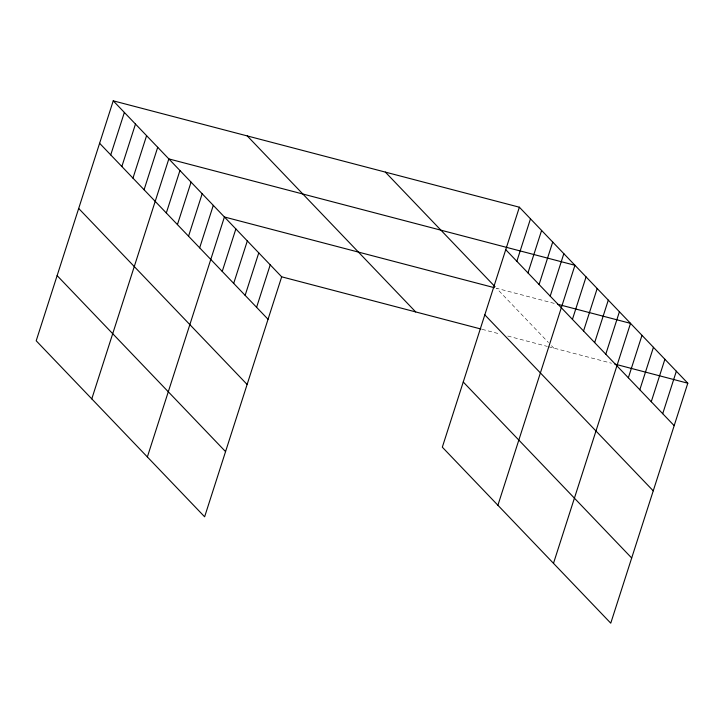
<?xml version="1.0" encoding="UTF-8"?>
<svg xmlns="http://www.w3.org/2000/svg" width="724" height="724" viewBox="0 0 724 724"><rect width="100%" height="100%" fill="white"/><g stroke="black" fill="none" stroke-linecap="round" stroke-linejoin="round"><path stroke-width="0.54" stroke-dasharray="3.62 2.71" d="M554.258 303.383L496.51 288.261L548.439 342.506M482.066 329.311L500.257 334.081M507.75 336.036L547.353 346.416M548.43 346.696L611.527 363.222M551.489 345.701L553.779 348.099"/><path stroke-width="1.09" d="M113.243 100.826L36.2 340.796L204.63 516.791L281.681 276.821L113.243 100.826L519.37 207.209L687.8 383.204L610.757 623.174L442.319 447.179L519.37 207.209M110.727 154.909L124.365 112.446M121.849 166.52L135.478 124.057M132.963 178.14L146.592 135.678M144.076 189.751L157.714 147.289M91.785 398.879L168.828 158.909L574.947 265.283L497.904 505.252M166.312 212.983L179.941 170.52M177.425 224.603L191.064 182.14M188.548 236.214L202.177 193.751M199.661 247.834L213.29 205.372M147.361 456.953L224.413 216.983L494.374 287.7M222.232 271.409L235.861 228.956M233.689 283.383L247.318 240.92M245.137 295.347L258.767 252.884M256.595 307.311L270.224 264.857M516.855 261.283L530.484 218.829M527.968 272.903L541.597 230.44M539.081 284.514L552.72 242.051M550.204 296.134L563.833 253.672M572.431 319.365L586.069 276.903M583.553 330.977L597.182 288.514M594.666 342.597L608.296 300.134M605.78 354.208L619.418 311.745M553.489 563.335L630.532 323.366L557.534 304.243M628.351 377.792L641.989 335.33M639.808 389.756L653.437 347.303M651.256 401.729L664.894 359.267M662.713 413.694L676.343 371.231M281.681 276.821L480.989 329.031M614.794 364.082L687.8 383.204M505.732 249.671L674.171 425.658M385.349 172.104L495.035 286.713M484.809 314.849L653.238 490.836M247.264 135.94L415.694 311.926M463.251 382.001L631.681 557.996M99.613 143.289L268.043 319.284M78.69 208.467L247.119 384.462M57.124 275.618L225.562 451.613"/></g></svg>
